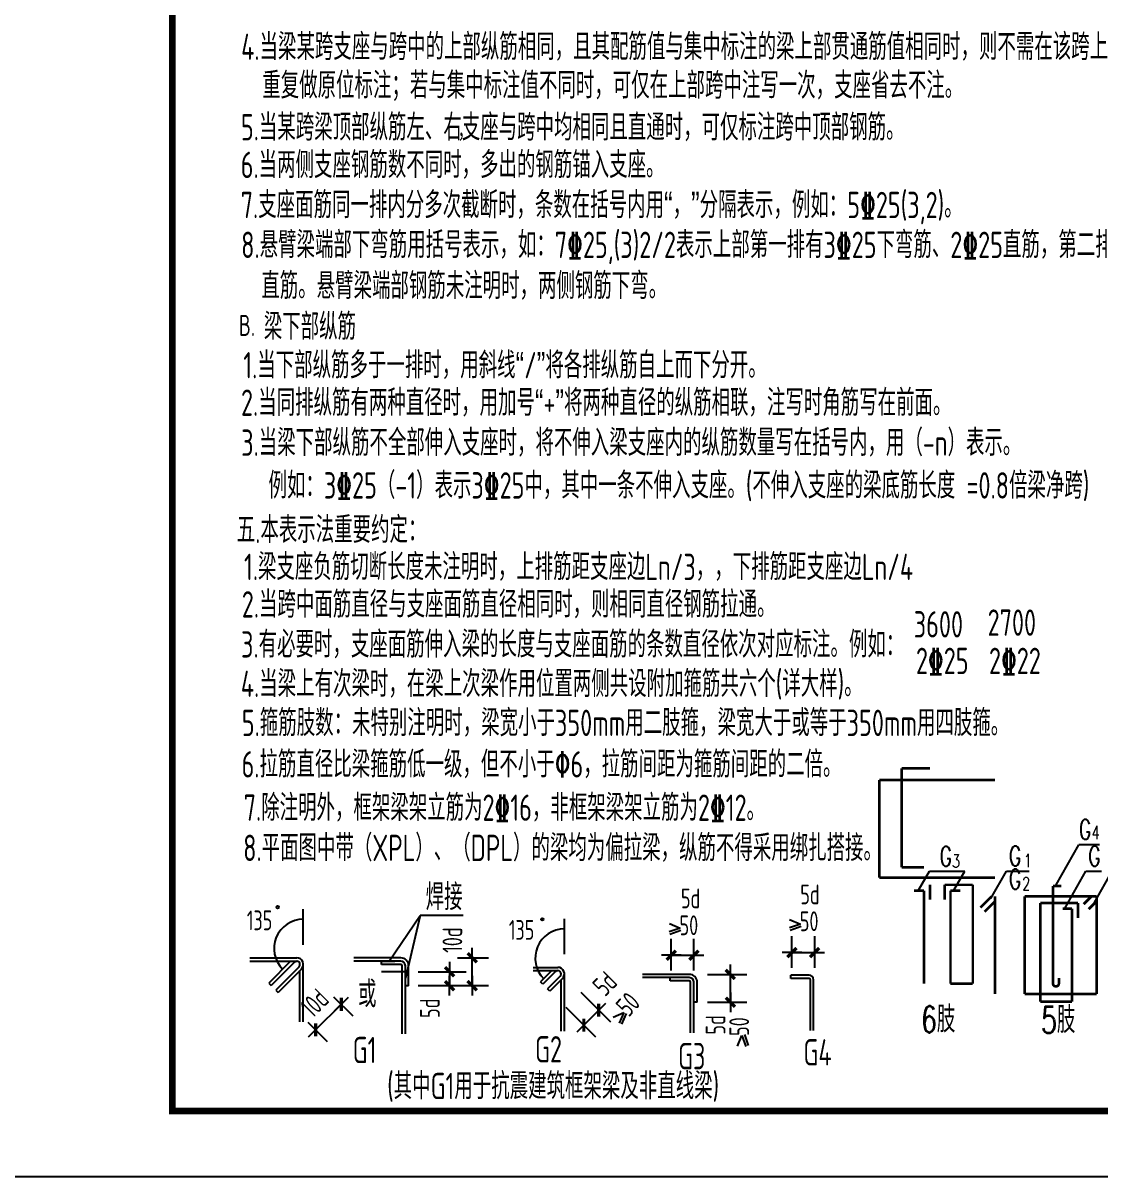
# Model space of a CAD drawing. Extents: x 250899 to 636064, y 268083 to 317384.
# Drawn here: x 384314 to 400660, y 271733 to 289249 of the extents above; entities that cross this region are included whole.
import ezdxf
from ezdxf.enums import TextEntityAlignment as Align

# ---------------------------------------------------------------- set-up
doc = ezdxf.new("R2010")
doc.units = 0
doc.header["$LTSCALE"] = 1000
doc.header["$MEASUREMENT"] = 0
doc.linetypes.add('DASHED', pattern=[0.75, 0.5, -0.25])
for name, color, linetype in [('LN2', 255, 'DASHED'), ('PUB_DIM', 3, 'Continuous'), ('PUB_TEXT', 7, 'Continuous'), ('PUB_TITLE', 4, 'Continuous'), ('SLABSTEE', 7, 'Continuous')]:
    doc.layers.add(name, color=color, linetype=linetype)
doc.styles.add('DIM_FONT', font='SIMPLEX.shx', dxfattribs={"width": 0.8})
doc.styles.add('HZ', font='txt', dxfattribs={"width": 0.8, "bigfont": 'hztxt'})
doc.styles.add('HZTXT', font='txt.shx', dxfattribs={"bigfont": 'hztxt.shx'})
doc.styles.add('TSSD_Rein', font='tssdeng.shx', dxfattribs={"width": 0.7, "bigfont": 'hztxt.shx'})
doc.dimstyles.new('AXIS', dxfattribs={"dimtxt": 300, "dimasz": 1, "dimexe": 250, "dimexo": 300, "dimgap": 150, "dimtad": 1, "dimdec": 0, "dimzin": 0, "dimdsep": 46, "dimtxsty": 'DIM_FONT', "dimblk": '_DIMX', "dimcen": 0.9, "dimse1": 1, "dimse2": 1, "dimclrt": 7, "dimadec": 0, "dimazin": 0, "dimtfac": 1, "dimtdec": 0, "dimtix": 1, "dimtmove": 2, "dimatfit": 3, "dimldrblk": '_DIMX', "dimfxl": 1, "dimtolj": 1, "dimtzin": 0, "dimarcsym": 0})

# ---------------------------------------------------------------- blocks, each defined once
blk = doc.blocks.new('_DIMX')
blk.add_line((-150, 0), (150, 0))
at = {"const_width": 50}
blk.add_lwpolyline([(-70, -70), (70, 70)], dxfattribs=at)
blk = doc.blocks.new('*D137')
at = {"layer": 'Defpoints', "color": 0, "transparency": 16777216}
for p in [(394498, 275099), (394153, 274566), (394498, 274566)]:
    blk.add_point(p, dxfattribs=at)
at = {"layer": 'PUB_DIM', "color": 0, "lineweight": -2, "transparency": 16777216}
for p, q in [((394153, 274866), (394153, 275349)), ((394498, 274866), (394498, 275349)), ((394154, 275099), (394497, 275099))]:
    blk.add_line(p, q, dxfattribs=at)
at = {"layer": 'PUB_DIM', "color": 0, "lineweight": -2, "transparency": 16777216, "rotation": 180}
blk.add_blockref('_DIMX', (394153, 275099), dxfattribs=at)
at = {"layer": 'PUB_DIM', "color": 0, "lineweight": -2, "transparency": 16777216}
blk.add_blockref('_DIMX', (394498, 275099), dxfattribs=at)
blk = doc.blocks.new('*D136')
at = {"layer": 'Defpoints', "color": 0, "transparency": 16777216}
for p in [(396330, 275138), (395985, 274605), (396330, 274605)]:
    blk.add_point(p, dxfattribs=at)
at = {"layer": 'PUB_DIM', "color": 0, "lineweight": -2, "transparency": 16777216}
for p, q in [((395985, 274905), (395985, 275388)), ((396330, 274905), (396330, 275388)), ((395986, 275138), (396329, 275138))]:
    blk.add_line(p, q, dxfattribs=at)
at = {"layer": 'PUB_DIM', "color": 0, "lineweight": -2, "transparency": 16777216, "rotation": 180}
blk.add_blockref('_DIMX', (395985, 275138), dxfattribs=at)
at = {"layer": 'PUB_DIM', "color": 0, "lineweight": -2, "transparency": 16777216}
blk.add_blockref('_DIMX', (396330, 275138), dxfattribs=at)
blk = doc.blocks.new('*D135')
at = {"layer": 'Defpoints', "color": 0, "transparency": 16777216}
for p in [(394405, 274808), (395050, 274808), (394405, 274385)]:
    blk.add_point(p, dxfattribs=at)
at = {"layer": 'PUB_DIM', "color": 0, "lineweight": -2, "transparency": 16777216}
for p, q in [((394705, 274808), (395300, 274808)), ((395050, 274386), (395050, 274807)), ((394705, 274385), (395300, 274385))]:
    blk.add_line(p, q, dxfattribs=at)
for p, rotation in [((395050, 274808), 90), ((395050, 274385), 270)]:
    blk.add_blockref('_DIMX', p, dxfattribs=dict(at, rotation=rotation))
blk = doc.blocks.new('*D134')
at = {"layer": 'Defpoints', "color": 0, "transparency": 16777216}
for p in [(388816, 274681), (388427, 274293), (388755, 273965)]:
    blk.add_point(p, dxfattribs=at)
at = {"layer": 'PUB_DIM', "color": 0, "lineweight": -2, "transparency": 16777216}
for p, q in [((389144, 274353), (388755, 273965)), ((389028, 274469), (389321, 274177)), ((389145, 274354), (389146, 274355)), ((388639, 274080), (388932, 273788)), ((388755, 273964), (388754, 273963))]:
    blk.add_line(p, q, dxfattribs=at)
for p, rotation in [((389144, 274353), 225.0000000000686), ((388755, 273965), 45.00000000006859)]:
    blk.add_blockref('_DIMX', p, dxfattribs=dict(at, rotation=rotation))
at = {"layer": 'PUB_DIM', "color": 7, "transparency": 16777216, "insert": (388738, 274371), "char_height": 300, "attachment_point": 5, "rotation": 45, "style": 'TSSD_Rein'}
blk.add_mtext('\\A1;10d', dxfattribs=at)
blk = doc.blocks.new('*D132')
at = {"layer": 'Defpoints', "color": 0, "transparency": 16777216}
for p in [(390014, 274848), (390014, 274637), (390789, 274637)]:
    blk.add_point(p, dxfattribs=at)
at = {"layer": 'PUB_DIM', "color": 0, "lineweight": -2, "transparency": 16777216}
for p, q in [((390314, 274848), (391039, 274848)), ((390789, 274849), (390789, 274850)), ((390789, 274848), (390789, 274637)), ((390314, 274637), (391039, 274637)), ((390789, 274636), (390789, 274635))]:
    blk.add_line(p, q, dxfattribs=at)
for p, rotation in [((390789, 274848), 270), ((390789, 274637), 90)]:
    blk.add_blockref('_DIMX', p, dxfattribs=dict(at, rotation=rotation))
at = {"layer": 'PUB_DIM', "color": 7, "transparency": 16777216, "insert": (390489, 274293), "char_height": 300, "attachment_point": 5, "rotation": 90, "style": 'TSSD_Rein'}
blk.add_mtext('\\A1;5d', dxfattribs=at)
blk = doc.blocks.new('*D131')
at = {"layer": 'Defpoints', "color": 0, "transparency": 16777216}
for p in [(392568, 274749), (392341, 274522), (392826, 274036)]:
    blk.add_point(p, dxfattribs=at)
at = {"layer": 'PUB_DIM', "color": 0, "lineweight": -2, "transparency": 16777216}
for p, q in [((392780, 274537), (393230, 274087)), ((392553, 274310), (393003, 273860)), ((393053, 274263), (392827, 274037))]:
    blk.add_line(p, q, dxfattribs=at)
for p, rotation in [((393053, 274263), 45), ((392826, 274036), 225)]:
    blk.add_blockref('_DIMX', p, dxfattribs=dict(at, rotation=rotation))
at = {"layer": 'PUB_DIM', "color": 7, "transparency": 16777216, "insert": (393145, 274667), "char_height": 300, "attachment_point": 5, "rotation": 45, "style": 'TSSD_Rein'}
blk.add_mtext('\\A1;5d', dxfattribs=at)

msp = doc.modelspace()

# ---------------------------------------------------------------- linework, layer by layer
for p, q in [((399993.9, 276167.1), (400339.7, 276773.4)), ((400652.4, 276773.4), (400339.7, 276773.4)), ((397908.5, 276086.3), (398073.5, 276375.6)), ((398073.5, 276375.6), (398609.2, 276375.6)), ((398444.2, 276086.3), (398609.2, 276375.6)), ((399003.5, 275957.9), (399242, 276376.2)), ((399242, 276376.2), (399586.8, 276376.2)), ((400126.9, 275810.1), (400448.4, 276373.8)), ((400448.4, 276373.8), (400685.7, 276373.8)), ((400576.9, 275901.1), (400846.9, 276374.4)), ((388567.4, 275258.1), (388567.4, 275796.9)), ((389870.9, 275008.7), (390344, 275700.3)), ((390344, 275700.3), (390117, 274749.9)), ((390992.8, 275700.3), (390344, 275700.3)), ((392531.7, 275113.1), (392531.7, 275651.9)), ((394124.3, 275578.6), (394286.8, 275511)), ((396112.7, 275572.1), (395945.7, 275513.4)), ((395950.2, 275639.7), (396112.7, 275572.1)), ((396126, 275534.3), (395959, 275475.7)), ((394286.8, 275511), (394119.8, 275452.3)), ((394300.1, 275473.2), (394133.1, 275414.6)), ((387756, 275059.5), (388467.4, 275059.5)), ((387756, 275009.5), (388467.4, 275009.5)), ((388376, 275009.5), (388043.2, 274676.7)), ((390047, 275058.7), (389337.1, 275058.7)), ((390047, 275008.7), (389337.1, 275008.7)), ((389757.3, 274958.7), (389757.3, 275008.7)), ((388432.1, 274994.9), (388078.5, 274641.3)), ((388502.8, 274924.2), (388149.2, 274570.6)), ((388538.1, 274888.8), (388184.6, 274535.2)), ((388517.4, 274089.7), (388517.4, 274868.1)), ((388567.4, 274089.7), (388567.4, 274959.5)), ((390047, 274958.7), (389757.3, 274958.7)), ((390117, 274848.2), (389757.3, 274848.2)), ((390067, 273905.3), (390067, 274938.7)), ((390117, 273905.3), (390117, 274938.7)), ((390167, 274635.7), (390167, 274938.7)), ((392056.2, 274914.4), (392431.7, 274914.4)), ((392056.2, 274864.4), (392431.7, 274864.4)), ((392340.2, 274864.4), (392169.3, 274693.5)), ((392396.3, 274849.8), (392204.7, 274658.2)), ((388043.2, 274676.7), (388078.5, 274641.3)), ((392204.7, 274658.2), (392169.3, 274693.5)), ((392467, 274779.1), (392275.4, 274587.5)), ((392502.4, 274743.7), (392310.7, 274552.1)), ((392481.7, 273944.6), (392481.7, 274723)), ((392531.7, 273944.6), (392531.7, 274814.4)), ((394426.8, 274808.4), (393716.9, 274808.4)), ((394426.8, 274758.4), (393716.9, 274758.4)), ((394137.1, 274708.4), (394137.1, 274758.4)), ((394426.8, 274708.4), (394137.1, 274708.4)), ((394446.8, 273918.3), (394446.8, 274688.4)), ((394496.8, 273918.3), (394496.8, 274688.4)), ((394546.8, 274385.3), (394546.8, 274688.4)), ((395969.5, 274747.4), (395969.5, 274797.4)), ((396244.3, 274797.4), (395969.5, 274797.4)), ((396244.3, 274747.4), (395969.5, 274747.4)), ((396264.3, 273957.4), (396264.3, 274727.4)), ((396314.3, 273957.4), (396314.3, 274727.4)), ((388149.2, 274570.6), (388184.6, 274535.2)), ((390167, 274635.7), (390117, 274635.7)), ((392310.7, 274552.1), (392274.6, 274588.2)), ((394546.8, 274385.3), (394496.8, 274385.3)), ((393273.7, 274157.6), (393434.4, 274229.4)), ((393434.4, 274229.4), (393362.5, 274067.7)), ((393470.9, 274213.2), (393399.1, 274051.4)), ((395159, 273719.4), (395226.7, 273881.9)), ((395226.7, 273881.9), (395285.3, 273714.9)), ((395264.4, 273895.1), (395323, 273728.1))]:
    msp.add_line(p, q)
for centre in [(388177.4, 275827.8), (392194.5, 275643.2)]:
    msp.add_circle(centre, 19)
for centre, radius, start, end in [((388567.4, 275200.9), 442.9, 90, 225), ((392531.7, 275055.9), 442.9, 90, 225), ((388467.4, 274959.5), 50, 315, 135), ((388467.4, 274959.5), 100, 315, 90), ((390047, 274938.7), 120, 0, 90), ((390047, 274938.7), 70, 0, 90), ((390047, 274938.7), 20, 0, 90), ((392431.7, 274814.4), 50, 315, 135), ((392431.7, 274814.4), 100, 315, 90), ((394426.8, 274688.4), 120, 0, 90), ((394426.8, 274688.4), 70, 0, 90), ((394426.8, 274688.4), 20, 0, 90), ((396244.3, 274727.4), 70, 0, 90), ((396244.3, 274727.4), 20, 0, 90)]:
    msp.add_arc(centre, radius, start, end)
at = {"layer": 'PUB_TITLE'}
msp.add_lwpolyline([(384081.7, 271733.2), (384081.7, 313733.2), (443481.7, 313733.2), (443481.7, 271733.2)], close=True, dxfattribs=at)
at = {"layer": 'PUB_TITLE', "const_width": 100}
msp.add_lwpolyline([(386581.7, 272733.2), (442481.7, 272733.2), (442481.7, 312733.2), (386581.7, 312733.2)], close=True, dxfattribs=at)
at = {"layer": 'SLABSTEE'}
for p, q in [((389757.3, 275008.7), (389957.3, 275008.7)), ((390117, 274635.7), (390117, 274835.7))]:
    msp.add_line(p, q, dxfattribs=at)
for points, const_width in [([(397649.4, 277933.8), (398078.6, 277933.8)], 40), ([(397649.4, 276432.1), (397649.4, 277933.8)], 40), ([(397312.4, 277758.3), (399067.7, 277758.3)], 40), ([(397312.4, 276276.1), (397312.4, 277758.3)], 40), ([(397988.6, 276432.1), (397649.4, 276432.1)], 40), ([(399067.7, 276276.1), (397312.4, 276276.1)], 40), ([(397837.6, 276077.4), (397988.6, 276077.4)], 40), ([(397988.6, 276077.4), (397988.6, 274665.7)], 40), ([(398078.6, 276167.4), (398078.6, 275940.3)], 40), ([(398730.8, 276167.4), (398301.6, 276167.4)], 40), ([(398301.6, 276167.4), (398301.6, 275940.3)], 40), ([(398542.5, 276077.4), (398391.6, 276077.4)], 40), ([(398391.6, 276077.4), (398391.6, 274665.7)], 40), ([(398730.8, 274665.7), (398730.8, 276167.4)], 40), ([(399946.9, 276151.2), (400072.3, 276151.2)], 40), ([(399946.9, 274670), (399946.9, 276151.2)], 40), ([(399013.8, 275991.8), (398843.7, 275821.6)], 40), ([(399067.7, 275918.5), (398907.4, 275758)], 40), ([(399067.7, 275991.8), (399067.7, 274509.6)], 40), ([(399518.1, 275991.8), (400609.5, 275991.8)], 40), ([(399518.1, 274509.6), (399518.1, 275991.8)], 40), ([(399754.4, 275893.2), (400327.6, 275893.2)], 40), ([(399754.4, 274391.5), (399754.4, 275893.2)], 40), ([(400327.6, 275893.2), (400327.6, 275666.1)], 40), ([(400531.5, 275991.8), (400414.3, 275874.5)], 40), ([(400605.1, 275914), (400490.1, 275799)], 40), ([(400609.5, 275991.8), (400609.5, 274509.6)], 40), ([(400095.6, 275803.2), (400237.6, 275803.2)], 40), ([(400237.6, 275803.2), (400237.6, 274391.5)], 40), ([(389757.3, 275008.7), (389937.1, 275008.7)], 30), ([(390117, 274848.2), (390117, 274635.7)], 30), ([(398391.6, 274665.7), (398730.8, 274665.7)], 40), ([(400036.9, 274670), (400036.9, 274753.3)], 40), ([(400609.5, 274509.6), (399518.1, 274509.6)], 40), ([(400237.6, 274391.5), (399754.4, 274391.5)], 40)]:
    msp.add_lwpolyline(points, dxfattribs=dict(at, const_width=const_width))
at = {"layer": 'SLABSTEE', "const_width": 40}
msp.add_lwpolyline([(399946.9, 274670, 1), (400036.9, 274670, 1)], format="xyb", dxfattribs=at)

# ---------------------------------------------------------------- texts
at = {"width": 0.7}
for s, height, style, p in [('4.当梁某跨支座与跨中的上部纵筋相同，且其配筋值与集中标注的梁上部贯通筋值相同时，则不需在该跨上部任何部位', 400, 'TSSD_Rein', (387624.6, 288688.7)), ('重复做原位标注；若与集中标注值不同时，可仅在上部跨中注写一次，支座省去不注。', 400, 'TSSD_Rein', (387945.1, 288102.9)), ('5.当某跨梁顶部纵筋左、右支座与跨中均相同且直通时，可仅标注跨中顶部钢筋。', 400, 'TSSD_Rein', (387620.9, 287466.7)), ('，', 320, 'TSSD_Rein', (390912.8, 287468.1)), ('6.当两侧支座钢筋数不同时，多出的钢筋锚入支座。', 400, 'TSSD_Rein', (387618.5, 286896.3)), ('7.支座面筋同一排内分多次截断时，条数在括号内用“，”分隔表示，例如：5\x8425(3,2)。', 400, 'TSSD_Rein', (387617.8, 286287.4)), ('8.悬臂梁端部下弯筋用括号表示，如：7\x8425,(3)2/2表示上部第一排有3\x8425下弯筋、2\x8425直筋，第二排有2\x8425', 400, 'TSSD_Rein', (387624.8, 285682.4)), ('直筋。悬臂梁端部钢筋未注明时，两侧钢筋下弯。', 400, 'TSSD_Rein', (387930.9, 285060.6)), ('梁下部纵筋', 400, 'TSSD_Rein', (387968.2, 284441.8)), ('1.当下部纵筋多于一排时，用斜线“/”将各排纵筋自上而下分开。', 400, 'TSSD_Rein', (387657.5, 283855.6)), ('2.当同排纵筋有两种直径时，用加号“+”将两种直径的纵筋相联，注写时角筋写在前面。', 400, 'TSSD_Rein', (387622.3, 283286.5)), ('3.当梁下部纵筋不全部伸入支座时，将不伸入梁支座内的纵筋数量写在括号内，用（-n）表示。', 400, 'TSSD_Rein', (387625.5, 282678.8)), ('例如：3\x8425（-1）表示3\x8425中，其中一条不伸入支座。(不伸入支座的梁底筋长度 =0.8倍梁净跨)', 400, 'TSSD_Rein', (388040.1, 282030.4)), ('五.本表示法重要约定：', 400, 'TSSD_Rein', (387557.9, 281356.8)), ('1.梁支座负筋切断长度未注明时，上排筋距支座边Ln/3，，下排筋距支座边Ln/4', 400, 'TSSD_Rein', (387668.3, 280793.4)), ('2.当跨中面筋直径与支座面筋直径相同时，则相同直径钢筋拉通。', 400, 'TSSD_Rein', (387634.6, 280224.2)), ('3600', 400, 'TSSD_Rein', (397834.8, 279921.6)), ('2700', 400, 'TSSD_Rein', (398955.3, 279947.6)), ('3.有必要时，支座面筋伸入梁的长度与支座面筋的条数直径依次对应标注。例如：', 400, 'TSSD_Rein', (387623.3, 279616.6)), ('2\x8425', 400, 'TSSD_Rein', (397867.2, 279366.6)), ('2\x8422', 400, 'TSSD_Rein', (398975.7, 279366.6)), ('4.当梁上有次梁时，在梁上次梁作用位置两侧共设附加箍筋共六个(详大样)。', 400, 'TSSD_Rein', (387619.7, 279018.8)), ('5.箍筋肢数：未特别注明时，梁宽小于350mm用二肢箍，梁宽大于或等于350mm用四肢箍。', 400, 'TSSD_Rein', (387634.8, 278425.8)), ('6.拉筋直径比梁箍筋低一级，但不小于\x826，拉筋间距为箍筋间距的二倍。', 400, 'TSSD_Rein', (387631.1, 277796.3)), ('7.除注明外，框架梁架立筋为2\x8416，非框架梁架立筋为2\x8412。', 400, 'TSSD_Rein', (387663, 277138.6)), ('8.平面图中带（XPL）、（DPL）的梁均为偏拉梁，纵筋不得采用绑扎搭接。', 400, 'TSSD_Rein', (387655.2, 276527.8)), ('4', 200, 'HZTXT', (400535.8, 276861.9)), ('3', 200, 'HZTXT', (398415.3, 276428.7)), ('1', 200, 'HZTXT', (399506.3, 276436.5)), ('焊接', 400, 'TSSD_Rein', (390425.3, 275782.7)), ('2', 200, 'HZTXT', (399481, 276083.9)), ('或', 400, 'TSSD_Rein', (389398.3, 274307.3)), ('6肢', 400, 'HZ', (397945, 273926.5)), ('5肢', 400, 'HZ', (399767.7, 273917)), ('G1', 400, 'TSSD_Rein', (389317.8, 273459.3)), ('G2', 400, 'TSSD_Rein', (392085.6, 273471)), ('G4', 400, 'TSSD_Rein', (396159.9, 273424.4)), ('G3', 400, 'TSSD_Rein', (394257, 273366.2))]:
    msp.add_text(s, height=height, rotation=360, dxfattribs=dict(at, style=style)).set_placement(p)
at = {"style": 'TSSD_Rein', "width": 0.7}
msp.add_text('(其中G1用于抗震建筑框架梁及非直线梁)', height=400, rotation=360, dxfattribs=at).set_placement((392360.5, 272912.4), align=Align.CENTER)
at = {"layer": 'LN2', "style": 'HZTXT', "width": 0.7}
for p in [(400341.1, 276858.2), (398226, 276450.5), (399276.8, 276455.4), (400479.9, 276451.7), (399275.5, 276103.6)]:
    msp.add_text('G', height=300, rotation=360, dxfattribs=at).set_placement(p)
at = {"layer": 'PUB_TEXT', "style": 'TSSD_Rein', "width": 0.7}
for s, height, rotation, p in [('B.', 320, 360, (387589.7, 284499.7)), ('5d', 300, 360, (394299.9, 275811.4)), ('5d', 300, 360, (396111.5, 275871.4)), ('135', 300, 360, (387711.2, 275477.7)), (' 50', 300, 360, (394151.4, 275402.7)), (' 50', 300, 360, (395977.3, 275463.8)), ('135', 300, 360, (391687.8, 275332.7)), (' 50', 300, 46.70035, (393420.3, 274056.6)), ('5d', 300, 90, (394976, 273894.1)), (' 50', 300, 90, (395334.9, 273746.5))]:
    msp.add_text(s, height=height, rotation=rotation, dxfattribs=at).set_placement(p)

# ---------------------------------------------------------------- dimensions: what is measured, and where the dimension line sits
at = {"layer": 'PUB_DIM'}
msp.add_linear_dim(base=(391130.7, 275059.7), p1=(390607.8, 274636.7), p2=(390607.8, 275059.7), angle=90, location=(390830.7, 275328.2), text='10d', dimstyle='AXIS', override={"dimtxsty": 'TSSD_Rein', "dimblk1": '_DIMX', "dimblk2": '_DIMX', "dimsah": 1, "dimse1": 0, "dimse2": 0}, dxfattribs=at).render()
for p1, p2, distance, text, picture, middle in [((394152.7, 274565.9), (394497.5, 274565.9), 532.8, ' ', '*D137', (394325.1, 275098.7)), ((395985, 274605), (396329.9, 274605), 532.8, ' ', '*D136', (396157.5, 275137.7)), ((394404.9, 274385.3), (394404.9, 274808.4), -645.6, ' ', '*D135', (395050.5, 274596.8)), ((388816.2, 274681.5), (388427.3, 274292.6), 463.9, '10d', '*D134', (388737.6, 274371.1))]:
    dim = msp.add_aligned_dim(p1=p1, p2=p2, distance=distance, text=text, dimstyle='AXIS', override={"dimtxsty": 'TSSD_Rein', "dimblk1": '_DIMX', "dimblk2": '_DIMX', "dimsah": 1, "dimse1": 0, "dimse2": 0}, dxfattribs=at)
    dim.commit()
    dim.dimension.update_dxf_attribs({"geometry": picture, "text_midpoint": middle})
for base, p1, p2, angle, picture, middle in [((390789.2, 274636.7), (390013.7, 274848.2), (390013.7, 274636.7), 270, '*D132', (390489.2, 274292.6)), ((392826.4, 274036.4), (392567.9, 274748.9), (392340.9, 274521.9), 225, '*D131', (393144.9, 274666.7))]:
    dim = msp.add_linear_dim(base=base, p1=p1, p2=p2, angle=angle, text='5d', dimstyle='AXIS', override={"dimtxsty": 'TSSD_Rein', "dimblk1": '_DIMX', "dimblk2": '_DIMX', "dimsah": 1, "dimse1": 0, "dimse2": 0}, dxfattribs=at)
    dim.commit()
    dim.dimension.update_dxf_attribs({"geometry": picture, "text_midpoint": middle, "dimtype": 129})

doc.saveas('drawing.dxf')
